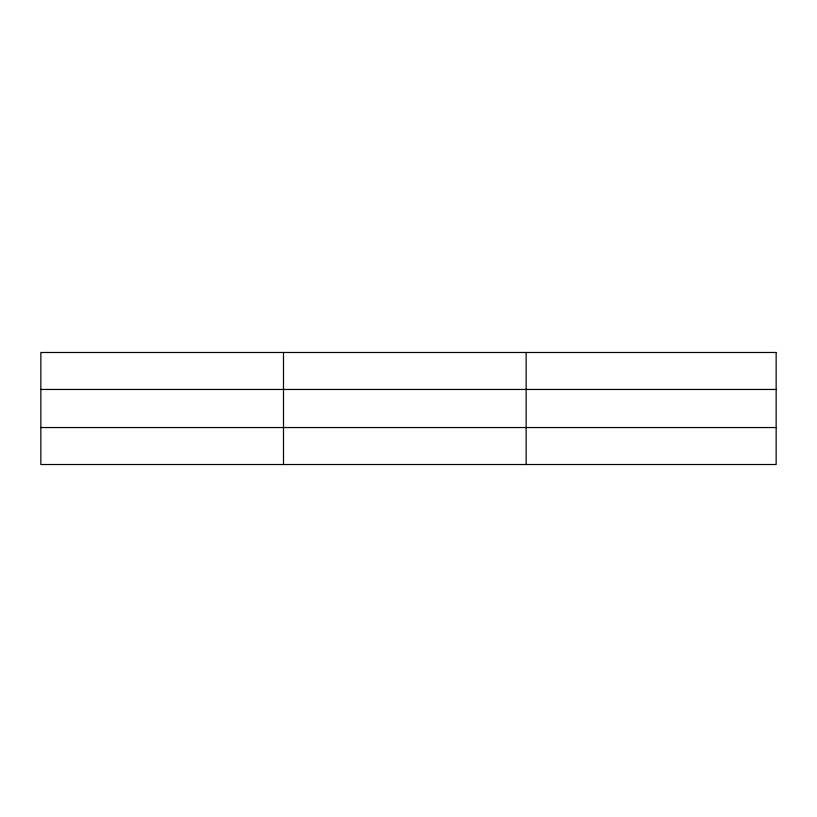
<?xml version="1.0" encoding="UTF-8"?>
<svg xmlns="http://www.w3.org/2000/svg" width="817" height="817" viewBox="0 0 817 817"><rect width="100%" height="100%" fill="white"/><g stroke="black" fill="none" stroke-linecap="round" stroke-linejoin="round"><path stroke-width="1.23" d="M283.499 464.516L283.499 352.484M526.148 464.516L526.148 352.484M40.85 389.454L776.15 389.454M40.85 427.546L776.15 427.546M776.15 352.484L776.15 464.516L40.85 464.516L40.85 352.484L776.15 352.484"/></g></svg>
